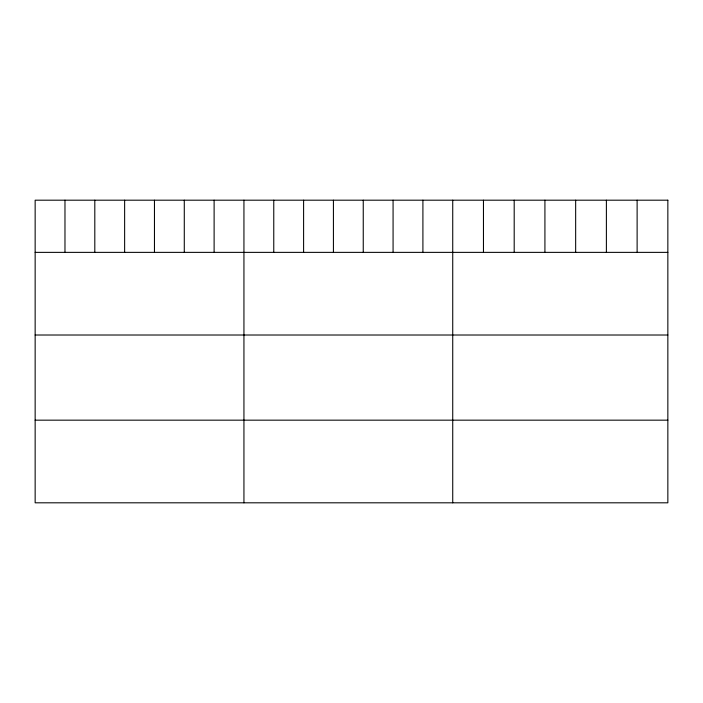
<?xml version="1.0" encoding="UTF-8"?>
<svg xmlns="http://www.w3.org/2000/svg" width="703" height="703" viewBox="0 0 703 703"><rect width="100%" height="100%" fill="white"/><g stroke="black" fill="none" stroke-linecap="round" stroke-linejoin="round"><path stroke-width="1.05" d="M35.15 252.368L667.85 252.368M35.15 335.015L667.85 335.015M35.15 420.166L667.85 420.166M637.12 200.188L637.12 252.368M606.39 200.188L606.39 252.368M575.66 200.188L575.66 252.368M544.922 200.188L544.922 252.368M514.192 200.188L514.192 252.368M483.462 200.188L483.462 252.368M452.732 200.188L452.732 502.812M422.907 200.188L422.907 252.368M393.074 200.188L393.074 252.368M363.249 200.188L363.249 252.368M333.424 200.188L333.424 252.368M303.599 200.188L303.599 252.368M273.766 200.188L273.766 252.368M243.941 200.188L243.941 502.812M214.116 200.188L214.116 252.368M184.283 200.188L184.283 252.368M154.458 200.188L154.458 252.368M124.633 200.188L124.633 252.368M94.808 200.188L94.808 252.368M64.975 200.188L64.975 252.368M667.85 200.188L35.15 200.188L35.15 502.812L667.85 502.812L667.85 200.188"/></g></svg>
